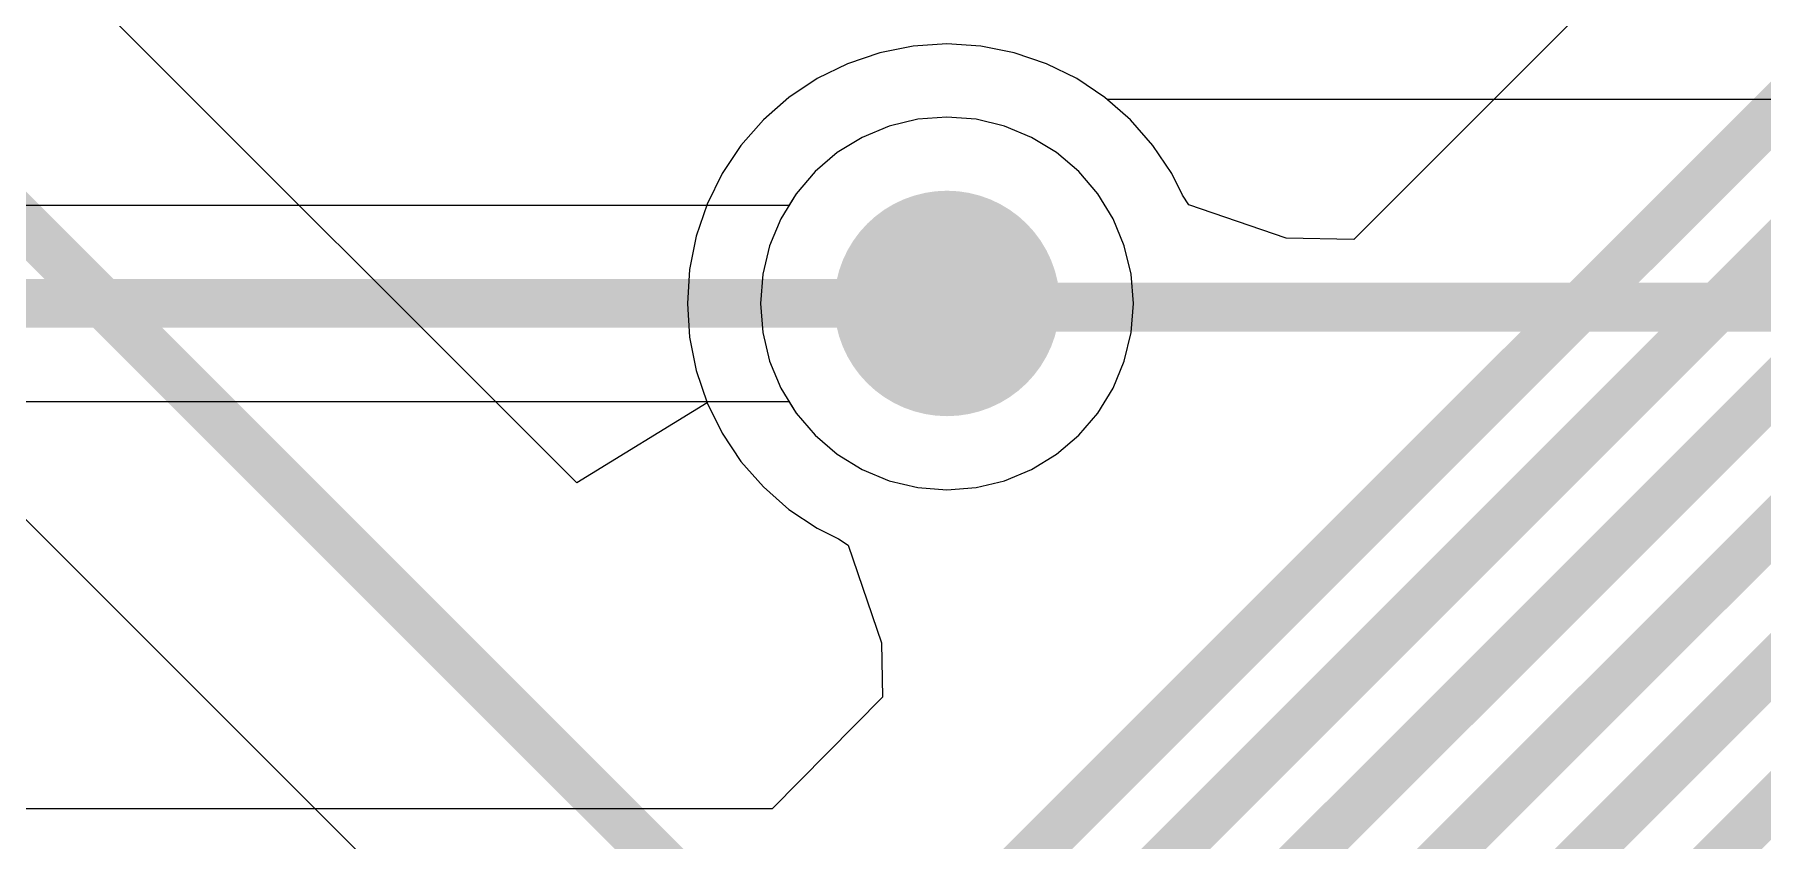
# Model space of a CAD drawing. Header units: millimetres. Extents: x 5.97 to 14.78, y 3.86 to 11.35.
# Drawn here: x 11.3082 to 11.5916, y 6.3169 to 6.4491 of the extents above; entities that cross this region are included whole.
import ezdxf

# ---------------------------------------------------------------- set-up
doc = ezdxf.new("R2010")
doc.units = ezdxf.units.MM
doc.header["$MEASUREMENT"] = 0
for name, color, linetype in [('BottomLayer', 5, 'Continuous'), ('MidLayer1', 16, 'Continuous'), ('MidLayer2', 76, 'Continuous'), ('MultiLayer', 9, 'Continuous'), ('TopLayer', 1, 'Continuous')]:
    doc.layers.add(name, color=color, linetype=linetype)

msp = doc.modelspace()

# ---------------------------------------------------------------- linework, layer by layer
at = {"layer": 'BottomLayer'}
for p, q in [((11.63995, 6.53087), (11.5246, 6.41552)), ((11.44684, 6.44614), (11.44157, 6.44435)), ((11.45231, 6.44723), (11.44684, 6.44614)), ((11.45787, 6.44759), (11.45231, 6.44723)), ((11.46343, 6.44723), (11.45787, 6.44759)), ((11.46889, 6.44614), (11.46343, 6.44723)), ((11.47417, 6.44435), (11.46889, 6.44614)), ((11.44157, 6.44435), (11.43657, 6.44189)), ((11.47916, 6.44189), (11.47417, 6.44435)), ((11.43657, 6.44189), (11.43194, 6.43879)), ((11.48379, 6.43879), (11.47916, 6.44189)), ((11.43194, 6.43879), (11.42775, 6.43512)), ((11.48798, 6.43512), (11.48379, 6.43879)), ((11.42775, 6.43512), (11.42408, 6.43093)), ((11.49166, 6.43093), (11.48798, 6.43512)), ((11.42408, 6.43093), (11.42098, 6.4263)), ((11.49475, 6.4263), (11.49166, 6.43093)), ((11.42098, 6.4263), (11.41852, 6.4213)), ((11.49649, 6.42277), (11.49475, 6.4263)), ((11.49753, 6.42119), (11.49649, 6.42277)), ((11.41852, 6.4213), (11.41673, 6.41602)), ((11.51353, 6.41574), (11.49753, 6.42119)), ((11.41673, 6.41602), (11.41564, 6.41056)), ((11.5246, 6.41552), (11.51353, 6.41574)), ((11.41564, 6.41056), (11.41528, 6.405)), ((11.41528, 6.405), (11.41564, 6.39944)), ((11.41564, 6.39944), (11.41673, 6.39398)), ((11.41673, 6.39398), (11.41852, 6.3887)), ((11.41852, 6.3887), (11.42098, 6.3837)), ((11.42098, 6.3837), (11.42408, 6.37907)), ((11.42408, 6.37907), (11.42775, 6.37488)), ((11.42775, 6.37488), (11.43194, 6.37121)), ((11.43194, 6.37121), (11.43657, 6.36811)), ((11.43657, 6.36811), (11.4401, 6.36638)), ((11.4401, 6.36638), (11.44168, 6.36533)), ((11.44168, 6.36533), (11.44713, 6.34933)), ((11.44713, 6.34933), (11.4473, 6.34037)), ((11.4473, 6.34037), (11.42922, 6.32207)), ((11.42922, 6.32207), (10.96132, 6.32207))]:
    msp.add_line(p, q, dxfattribs=at)
at = {"layer": 'BottomLayer', "const_width": 0.008}
for points in [[(11.44526, 6.28799), (11.67402, 6.51676)], [(11.45188, 6.27199), (11.69202, 6.51213)], [(11.45851, 6.25599), (11.70802, 6.50551)], [(11.46514, 6.23999), (11.72402, 6.49888)], [(11.47839, 6.20799), (11.7654, 6.495)], [(11.47177, 6.22399), (11.74002, 6.49225)]]:
    msp.add_lwpolyline(points, dxfattribs=at)
at = {"layer": 'BottomLayer', "const_width": 0.0125}
msp.add_lwpolyline([(11.45162, 6.405, 1), (11.46412, 6.405, 1)], format="xyb", close=True, dxfattribs=at)
at = {"layer": 'MidLayer1'}
for p, q in [((11.44841, 6.4341), (11.44398, 6.43226)), ((11.45308, 6.43522), (11.44841, 6.4341)), ((11.45787, 6.43559), (11.45308, 6.43522)), ((11.46265, 6.43522), (11.45787, 6.43559)), ((11.46732, 6.4341), (11.46265, 6.43522)), ((11.47176, 6.43226), (11.46732, 6.4341)), ((11.44398, 6.43226), (11.43988, 6.42975)), ((11.47585, 6.42975), (11.47176, 6.43226)), ((11.43988, 6.42975), (11.43623, 6.42663)), ((11.4795, 6.42663), (11.47585, 6.42975)), ((11.43623, 6.42663), (11.43312, 6.42298)), ((11.48262, 6.42298), (11.4795, 6.42663)), ((11.43312, 6.42298), (11.43061, 6.41889)), ((11.48513, 6.41889), (11.48262, 6.42298)), ((11.43061, 6.41889), (11.42877, 6.41445)), ((11.48696, 6.41445), (11.48513, 6.41889)), ((11.42877, 6.41445), (11.42765, 6.40979)), ((11.48808, 6.40979), (11.48696, 6.41445)), ((11.42765, 6.40979), (11.42727, 6.405)), ((11.48846, 6.405), (11.48808, 6.40979)), ((11.42727, 6.405), (11.42765, 6.40021)), ((11.48808, 6.40021), (11.48846, 6.405)), ((11.42765, 6.40021), (11.42877, 6.39555)), ((11.48696, 6.39555), (11.48808, 6.40021)), ((11.42877, 6.39555), (11.43061, 6.39111)), ((11.48513, 6.39111), (11.48696, 6.39555)), ((11.43061, 6.39111), (11.43312, 6.38702)), ((11.48262, 6.38702), (11.48513, 6.39111)), ((11.43312, 6.38702), (11.43623, 6.38337)), ((11.4795, 6.38337), (11.48262, 6.38702)), ((11.43623, 6.38337), (11.43988, 6.38025)), ((11.47585, 6.38025), (11.4795, 6.38337)), ((11.43988, 6.38025), (11.44398, 6.37774)), ((11.47176, 6.37774), (11.47585, 6.38025)), ((11.44398, 6.37774), (11.44841, 6.3759)), ((11.46732, 6.3759), (11.47176, 6.37774)), ((11.44841, 6.3759), (11.45308, 6.37478)), ((11.45308, 6.37478), (11.45787, 6.37441)), ((11.45787, 6.37441), (11.46265, 6.37478)), ((11.46265, 6.37478), (11.46732, 6.3759))]:
    msp.add_line(p, q, dxfattribs=at)
at = {"layer": 'MidLayer1', "const_width": 0.0185}
msp.add_lwpolyline([(11.44862, 6.405, 1), (11.46712, 6.405, 1)], format="xyb", close=True, dxfattribs=at)
at = {"layer": 'MidLayer2'}
for p, q in [((11.44841, 6.4341), (11.44398, 6.43226)), ((11.45308, 6.43522), (11.44841, 6.4341)), ((11.45787, 6.43559), (11.45308, 6.43522)), ((11.46265, 6.43522), (11.45787, 6.43559)), ((11.46732, 6.4341), (11.46265, 6.43522)), ((11.47176, 6.43226), (11.46732, 6.4341)), ((11.44398, 6.43226), (11.43988, 6.42975)), ((11.47585, 6.42975), (11.47176, 6.43226)), ((11.43988, 6.42975), (11.43623, 6.42663)), ((11.4795, 6.42663), (11.47585, 6.42975)), ((11.43623, 6.42663), (11.43312, 6.42298)), ((11.48262, 6.42298), (11.4795, 6.42663)), ((11.43312, 6.42298), (11.43195, 6.42108)), ((11.48513, 6.41889), (11.48262, 6.42298)), ((11.43195, 6.42108), (10.78, 6.42108)), ((11.48696, 6.41445), (11.48513, 6.41889)), ((11.48808, 6.40979), (11.48696, 6.41445)), ((11.48846, 6.405), (11.48808, 6.40979)), ((11.48808, 6.40021), (11.48846, 6.405)), ((11.48696, 6.39555), (11.48808, 6.40021)), ((11.48513, 6.39111), (11.48696, 6.39555)), ((10.92606, 6.38892), (11.43195, 6.38892)), ((11.43195, 6.38892), (11.43312, 6.38702)), ((11.48262, 6.38702), (11.48513, 6.39111)), ((11.43312, 6.38702), (11.43623, 6.38337)), ((11.4795, 6.38337), (11.48262, 6.38702)), ((11.43623, 6.38337), (11.43988, 6.38025)), ((11.47585, 6.38025), (11.4795, 6.38337)), ((11.43988, 6.38025), (11.44398, 6.37774)), ((11.47176, 6.37774), (11.47585, 6.38025)), ((11.44398, 6.37774), (11.44841, 6.3759)), ((11.46732, 6.3759), (11.47176, 6.37774)), ((11.44841, 6.3759), (11.45308, 6.37478)), ((11.45308, 6.37478), (11.45787, 6.37441)), ((11.45787, 6.37441), (11.46265, 6.37478)), ((11.46265, 6.37478), (11.46732, 6.3759))]:
    msp.add_line(p, q, dxfattribs=at)
for points, const_width in [([(11.44862, 6.405, 1), (11.46712, 6.405, 1)], 0.0185), ([(11.45587, 6.405, 1), (11.45987, 6.405, 1)], 0.004)]:
    msp.add_lwpolyline(points, format="xyb", close=True, dxfattribs=dict(at, const_width=const_width))
at = {"layer": 'MidLayer2', "const_width": 0.008}
msp.add_lwpolyline([(10.78, 6.405), (11.45787, 6.405)], dxfattribs=at)
at = {"layer": 'MultiLayer', "const_width": 0.0185}
msp.add_lwpolyline([(11.44862, 6.405, 1), (11.46712, 6.405, 1)], format="xyb", close=True, dxfattribs=at)
at = {"layer": 'TopLayer'}
for p, q in [((11.39713, 6.37554), (11.31856, 6.45411)), ((11.44684, 6.44614), (11.44157, 6.44435)), ((11.45231, 6.44723), (11.44684, 6.44614)), ((11.45787, 6.44759), (11.45231, 6.44723)), ((11.46343, 6.44723), (11.45787, 6.44759)), ((11.46889, 6.44614), (11.46343, 6.44723)), ((11.47417, 6.44435), (11.46889, 6.44614)), ((11.44157, 6.44435), (11.43657, 6.44189)), ((11.47916, 6.44189), (11.47417, 6.44435)), ((11.43657, 6.44189), (11.43194, 6.43879)), ((11.48379, 6.43879), (11.47916, 6.44189)), ((11.43194, 6.43879), (11.42775, 6.43512)), ((11.48416, 6.43847), (11.48379, 6.43879)), ((11.68056, 6.43847), (11.48416, 6.43847)), ((11.42775, 6.43512), (11.42408, 6.43093)), ((11.42408, 6.43093), (11.42098, 6.4263)), ((11.42098, 6.4263), (11.41852, 6.4213)), ((11.41852, 6.4213), (11.41673, 6.41602)), ((11.41673, 6.41602), (11.41564, 6.41056)), ((11.26482, 6.41148), (11.41253, 6.26377)), ((11.41564, 6.41056), (11.41528, 6.405)), ((11.41528, 6.405), (11.41564, 6.39944)), ((11.41564, 6.39944), (11.41673, 6.39398)), ((11.41673, 6.39398), (11.41852, 6.3887)), ((11.41852, 6.3887), (11.39713, 6.37554))]:
    msp.add_line(p, q, dxfattribs=at)
at = {"layer": 'TopLayer', "const_width": 0.008}
for points in [[(11.28449, 6.44), (11.43662, 6.28787)], [(11.45787, 6.405), (11.45847, 6.40439)], [(11.45847, 6.40439), (11.77, 6.40439)]]:
    msp.add_lwpolyline(points, dxfattribs=at)
at = {"layer": 'TopLayer'}
for points, const_width in [([(11.45162, 6.405, 1), (11.46412, 6.405, 1)], 0.0125), ([(11.45587, 6.405, 1), (11.45987, 6.405, 1)], 0.004), ([(11.45647, 6.40439, 1), (11.46047, 6.40439, 1)], 0.004), ([(11.45647, 6.40439, 1), (11.46047, 6.40439, 1)], 0.004)]:
    msp.add_lwpolyline(points, format="xyb", close=True, dxfattribs=dict(at, const_width=const_width))

doc.saveas('drawing.dxf')
